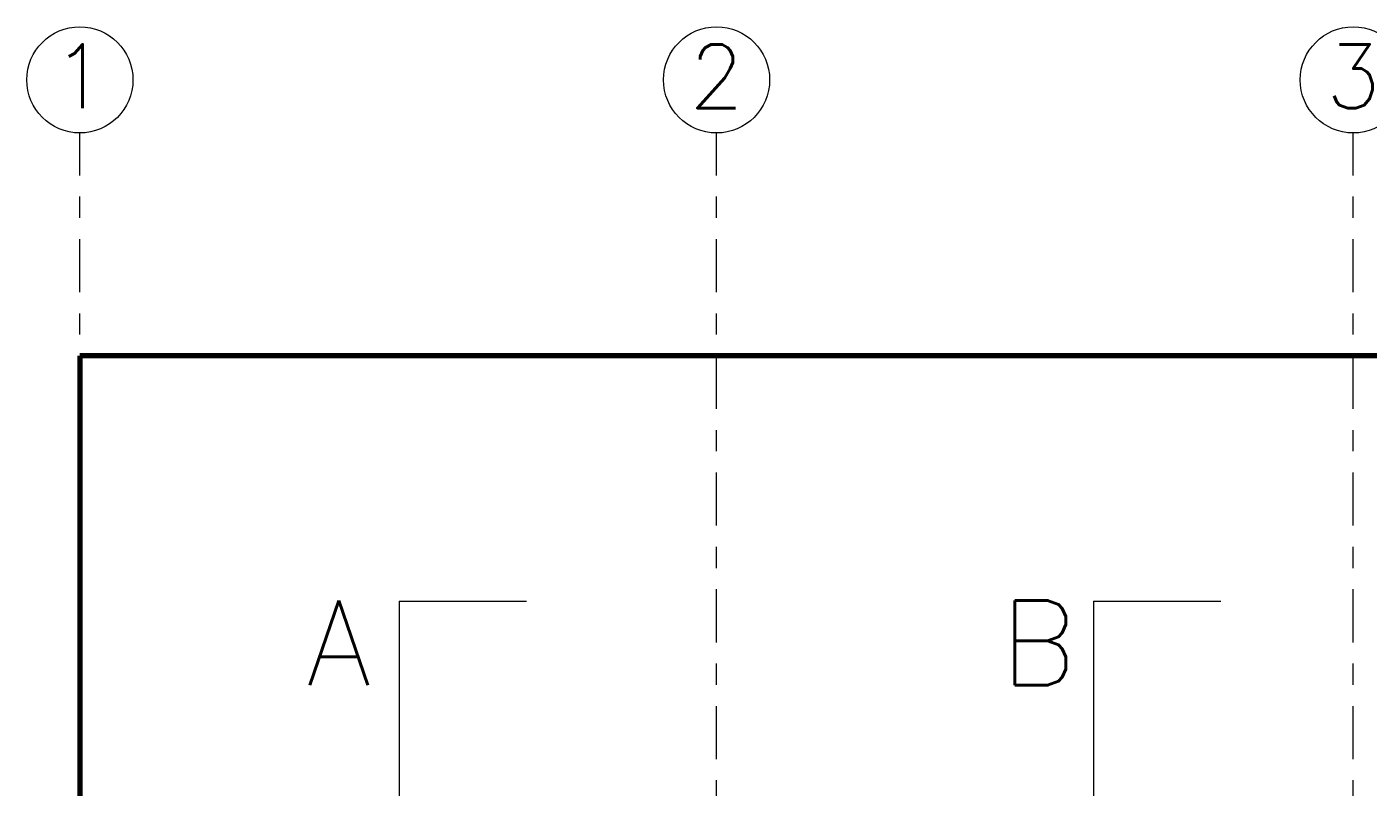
# Model space of a CAD drawing. Header units: metres. Extents: x -87 to 15, y -108 to -10.
# Drawn here: x -33.59 to -27.27, y -80.18 to -76.6 of the extents above; entities that cross this region are included whole.
import ezdxf

# ---------------------------------------------------------------- set-up
doc = ezdxf.new("R2010")
doc.units = ezdxf.units.M
doc.header["$LTSCALE"] = 5
doc.header["$MEASUREMENT"] = 0
doc.linetypes.add('CENTER', pattern=[2, 1.25, -0.25, 0.25, -0.25])
for name, color, linetype, lineweight in [('A-ANNO-SYMB', 3, 'Continuous', 18), ('A-ANNO-TEXT', 3, 'Continuous', 18), ('A-FLOR-FTPT', 6, 'Continuous', 70)]:
    doc.layers.add(name, color=color, linetype=linetype, lineweight=lineweight)
doc.styles.add('E-ROMANS', font='romans.shx', dxfattribs={"width": 0.8})

msp = doc.modelspace()

# ---------------------------------------------------------------- linework, layer by layer
at = {"layer": 'A-ANNO-SYMB', "linetype": 'CENTER', "ltscale": 0.04}
for p, q in [((-33.3446, -92.1509), (-33.3446, -77.1009)), ((-30.3446, -92.1509), (-30.3446, -77.1009)), ((-27.3446, -92.1509), (-27.3446, -77.1009))]:
    msp.add_line(p, q, dxfattribs=at)
at = {"layer": 'A-ANNO-SYMB'}
for p, q in [((-31.8396, -79.3061), (-31.8396, -80.6061)), ((-31.8396, -79.3061), (-31.2396, -79.3061)), ((-28.5683, -79.3061), (-28.5683, -80.6061)), ((-28.5683, -79.3061), (-27.9683, -79.3061))]:
    msp.add_line(p, q, dxfattribs=at)
for centre in [(-33.3446, -76.8509), (-30.3446, -76.8509), (-27.3446, -76.8509)]:
    msp.add_circle(centre, 0.25, dxfattribs=at)
at = {"layer": 'A-FLOR-FTPT'}
for p, q in [((-33.3446, -78.1509), (-33.3446, -81.1009)), ((-24.3446, -78.1509), (-33.3446, -78.1509))]:
    msp.add_line(p, q, dxfattribs=at)

# ---------------------------------------------------------------- texts
at = {"layer": 'A-ANNO-TEXT', "style": 'E-ROMANS'}
for s, height, p in [('1', 0.3, (-33.4734, -76.9837)), ('2', 0.3, (-30.4734, -76.9837)), ('3', 0.3, (-27.4734, -76.9837)), ('A', 0.4, (-32.2789, -79.703)), ('B', 0.4, (-29.0076, -79.703))]:
    msp.add_text(s, height=height, dxfattribs=at).set_placement(p)

doc.saveas('drawing.dxf')
